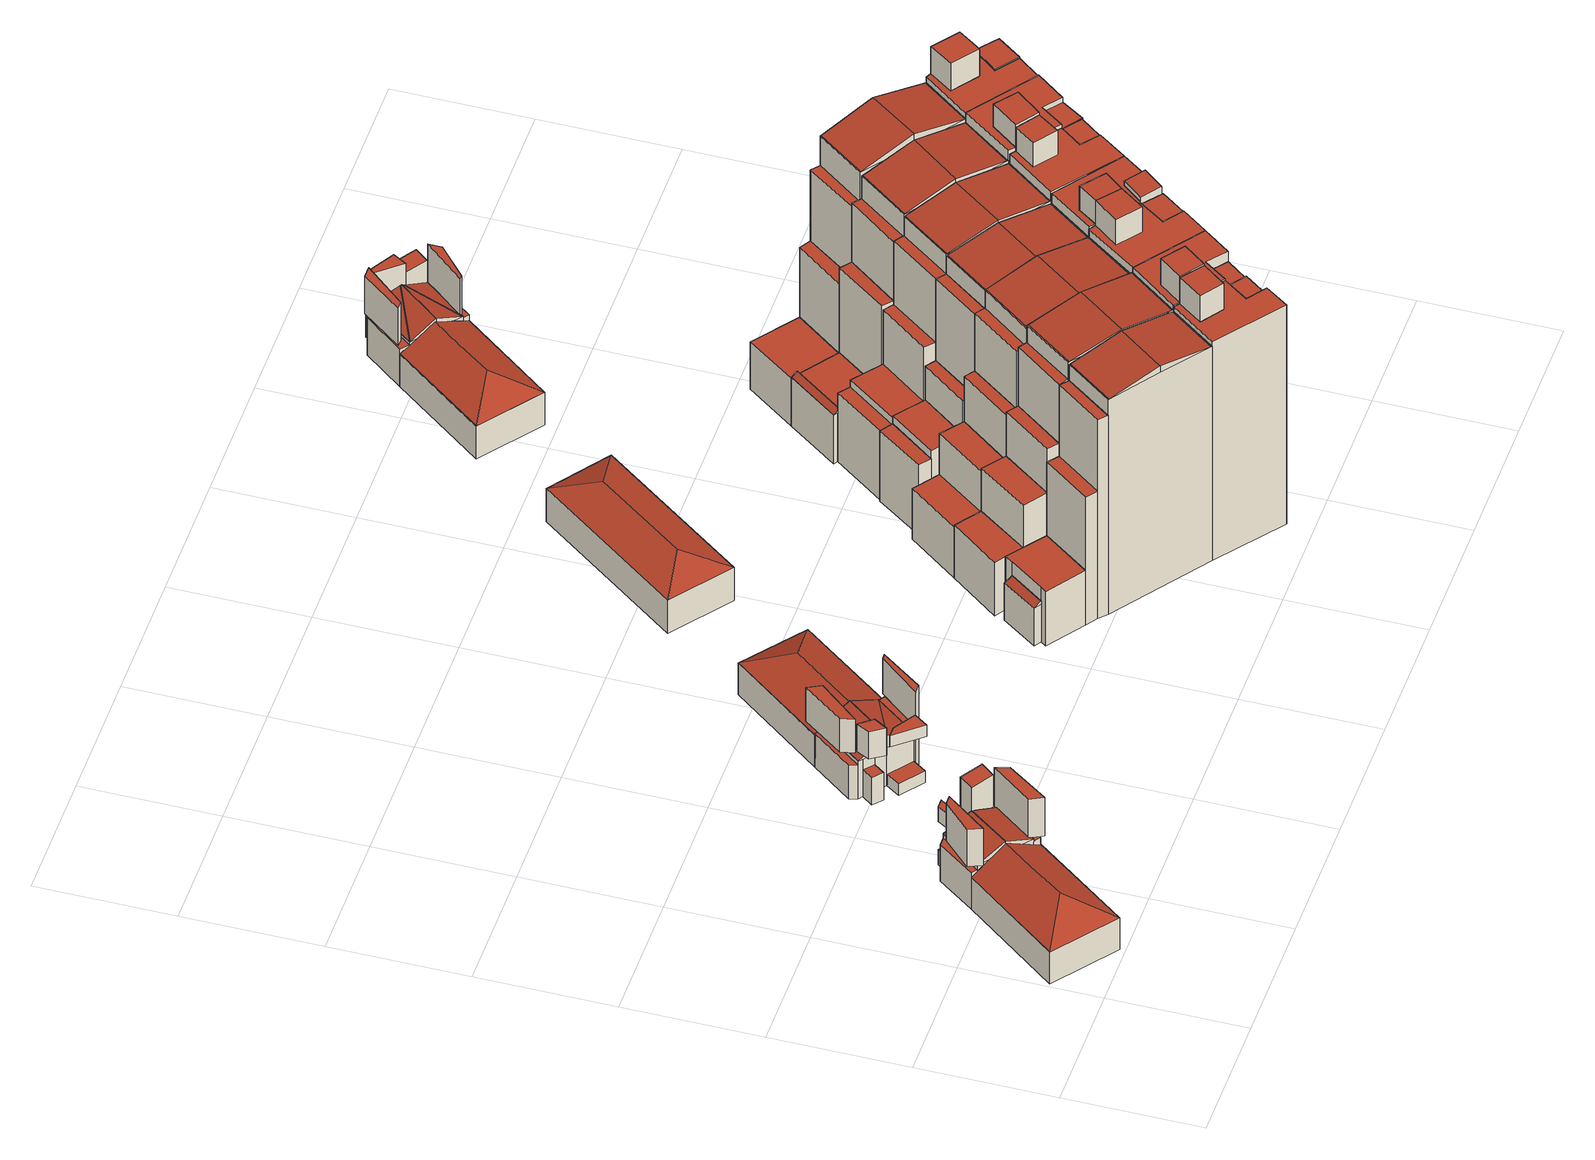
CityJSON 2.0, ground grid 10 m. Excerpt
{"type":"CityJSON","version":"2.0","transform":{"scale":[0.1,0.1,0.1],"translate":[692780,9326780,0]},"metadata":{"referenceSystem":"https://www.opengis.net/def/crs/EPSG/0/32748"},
"CityObjects":{
"building1":{"type":"Building","attributes":{"description":"55, created by Fairuz Akmal Pradana","name":"AC14-55","relativeToTerrain":"entirelyAboveTerrain","GrossPlannedArea":{"value":120,"uom":"m2"},"ConstructionMethod":"New Building","IsLandmarked":"NO","dateOfConstruction":"2025-01-01","measuredHeight":6.99,"class":"1000","function":"1000","usage":"1000","roofType":"1030","storeysAboveGround":2,"storeysBelowGround":0},"geometry":[{"type":"MultiSurface","lod":"2","boundaries":[[[0,1,2,3]],[[4,5,6,7]],[[8,9,10,11]],[[12,13,14,15]],[[16,17,18,19]],[[20,21,22,23]],[[19,18,24,25]],[[26,27,28,29]],[[30,31,21,20]],[[32,33,34,35]],[[36,37,38,39]],[[40,41,42]],[[5,43,44,6]],[[45,4,7,46]],[[47,48,31,30]],[[9,8,49,40]],[[50,51,52,53]],[[54,55,56,57]],[[25,24,58,59]],[[60,61,62,63]],[[64,65,66,67]],[[5,36,39,68]],[[45,43,69,70]],[[1,71,72,73]],[[41,74,75,42]],[[59,58,17,16]],[[63,62,27,26]],[[35,34,65,64]],[[43,9,40,42,69]],[[41,69,42]],[[1,76,77,2]],[[9,50,53,10]],[[13,54,57,14]],[[23,22,48,47]],[[50,5,68,78,79]],[[80,79,78]],[[71,81,82,72]],[[13,45,70,83]],[[8,76,84,49]],[[74,49,75]],[[85,0,3,86]],[[68,80,78]],[[54,13,83,87]],[[76,1,73,84]],[[70,74,75]],[[55,12,15,56]],[[51,8,11,52]],[[37,50,79,38]],[[81,54,87,82]],[[76,85,86,77]],[[43,45,46,44]],[[29,28,61,60]],[[67,66,33,32]],[[74,70,69,41]],[[41,40,49,74]],[[57,56,15,14]],[[69,42,75,70]],[[28,27,62,61]],[[29,26,63,60]],[[38,39,68,78,79]],[[80,88,89,38,79]],[[24,18,17,58]],[[25,19,16,59]],[[22,21,31,48]],[[23,20,30,47]],[[33,66,65,34]],[[32,67,64,35]],[[89,39,38]],[[88,80,68,39,89]],[[70,75,49,84,73,72,82,87,83]],[[40,49,75,42]],[[86,3,2,77]],[[46,7,6,44]],[[53,52,11,10]],[[37,36,5,50]],[[81,71,1,76,8,9,43,45,13,54]],[[0,85,76,1]],[[4,45,43,5]],[[51,50,9,8]],[[55,54,13,12]]],"semantics":{"surfaces":[{"type":"WallSurface","name":"Outer Wall 1"},{"type":"WallSurface","name":"Outer Wall 2"},{"type":"WallSurface","name":"Outer Wall 3"},{"type":"WallSurface","name":"Outer Wall 4"},{"type":"WallSurface","name":"Outer Wall 5"},{"type":"WallSurface","name":"Outer Wall 6"},{"type":"WallSurface","name":"Outer Wall 7"},{"type":"WallSurface","name":"Outer Wall 8"},{"type":"WallSurface","name":"Outer Wall 9"},{"type":"WallSurface","name":"Outer Wall 10"},{"type":"WallSurface","name":"Outer Wall 11"},{"type":"WallSurface","name":"Outer Wall 12"},{"type":"WallSurface","name":"Outer Wall 13"},{"type":"WallSurface","name":"Outer Wall 14"},{"type":"WallSurface","name":"Outer Wall 15"},{"type":"WallSurface","name":"Outer Wall 16"},{"type":"WallSurface","name":"Outer Wall 17"},{"type":"WallSurface","name":"Outer Wall 18"},{"type":"RoofSurface","name":"Roof 1"},{"type":"RoofSurface","name":"Roof 2"},{"type":"RoofSurface","name":"Roof 3"},{"type":"RoofSurface","name":"Roof 4"},{"type":"RoofSurface","name":"Roof 5"},{"type":"RoofSurface","name":"Roof 6"},{"type":"RoofSurface","name":"Roof 7"},{"type":"RoofSurface","name":"Roof 8"},{"type":"RoofSurface","name":"Roof 9"},{"type":"GroundSurface","description":"Bodenplatte","name":"Base Surface"}],"values":[0,0,0,0,1,1,2,3,4,5,6,6,6,7,7,8,8,8,9,9,10,11,11,11,11,11,11,11,12,12,12,12,12,13,14,14,14,14,14,14,14,15,15,15,15,15,16,17,17,17,17,17,17,18,19,20,21,22,22,23,23,23,23,23,23,23,23,24,25,26,26,26,26,26,27,27,27,27,27,27]}}]},
"building2":{"type":"Building","attributes":{"description":"56, created by Fairuz Akmal Pradana","name":"AC14-56","relativeToTerrain":"entirelyAboveTerrain","GrossPlannedArea":{"value":120,"uom":"m2"},"ConstructionMethod":"New Building","IsLandmarked":"NO","dateOfConstruction":"2025-01-01","measuredHeight":7.03,"class":"1000","function":"1000","usage":"1000","roofType":"1030","storeysAboveGround":2,"storeysBelowGround":0},"geometry":[{"type":"MultiSurface","lod":"2","boundaries":[[[90,91,92,93]],[[94,95,96,97]],[[98,99,100,101]],[[102,103,99,98]],[[104,105,106,107,108]],[[109,108,107]],[[110,111,112,113]],[[111,114,115,112]],[[116,117,118,119]],[[120,121,122,123]],[[124,125,126,127]],[[128,129,130,131]],[[132,133,134,135,136]],[[113,137,119]],[[117,116,138,139]],[[114,111,140,141]],[[105,132,142,143]],[[133,110,113,134]],[[137,144,135,119]],[[132,145,146,142]],[[104,147,148,149]],[[121,117,139,122]],[[150,114,141,151]],[[127,126,152,153]],[[93,92,95,94]],[[145,154,155,146]],[[101,100,156,157]],[[158,159,160,161]],[[144,136,135]],[[134,144,135]],[[137,162,119]],[[133,104,149,163]],[[105,158,161,106]],[[145,132,136,162]],[[154,105,143,155]],[[110,133,163,164]],[[106,109,107]],[[117,145,162,118]],[[114,116,119,115]],[[165,150,151,166]],[[147,110,164,148]],[[131,130,167,168]],[[157,156,103,102]],[[169,170,129,128]],[[159,104,108,160]],[[116,120,123,138]],[[111,165,166,140]],[[171,172,125,124]],[[97,96,91,90]],[[168,167,170,169]],[[153,152,172,171]],[[113,119,135,134]],[[166,151,141,140]],[[146,155,143,142]],[[170,167,130,129]],[[169,168,131,128]],[[99,103,156,100]],[[98,102,157,101]],[[173,161,160]],[[162,119,113,112,115,119,118]],[[136,137,144]],[[137,136,162]],[[125,172,152,126]],[[124,171,153,127]],[[95,92,91,96]],[[94,93,90,97]],[[160,161,106,107,108]],[[173,109,106,161]],[[160,108,109,173]],[[136,135,119,162]],[[123,122,139,138]],[[163,149,148,164]],[[134,137,136,135]],[[137,134,113]],[[134,137,144]],[[159,158,105,104]],[[117,116,114,111,110,133,132,145]],[[121,120,116,117]],[[150,165,111,114]],[[154,145,132,105]],[[104,133,110,147]]],"semantics":{"surfaces":[{"type":"WallSurface","name":"Outer Wall 1"},{"type":"WallSurface","name":"Outer Wall 2"},{"type":"WallSurface","name":"Outer Wall 3"},{"type":"WallSurface","name":"Outer Wall 4"},{"type":"WallSurface","name":"Outer Wall 5"},{"type":"WallSurface","name":"Outer Wall 6"},{"type":"WallSurface","name":"Outer Wall 7"},{"type":"WallSurface","name":"Outer Wall 8"},{"type":"WallSurface","name":"Outer Wall 9"},{"type":"WallSurface","name":"Outer Wall 10"},{"type":"WallSurface","name":"Outer Wall 11"},{"type":"WallSurface","name":"Outer Wall 12"},{"type":"WallSurface","name":"Outer Wall 13"},{"type":"WallSurface","name":"Outer Wall 14"},{"type":"WallSurface","name":"Outer Wall 15"},{"type":"WallSurface","name":"Outer Wall 16"},{"type":"WallSurface","name":"Outer Wall 17"},{"type":"WallSurface","name":"Outer Wall 18"},{"type":"WallSurface","name":"Outer Wall 19"},{"type":"RoofSurface","name":"Roof 1"},{"type":"RoofSurface","name":"Roof 2"},{"type":"RoofSurface","name":"Roof 3"},{"type":"RoofSurface","name":"Roof 4"},{"type":"RoofSurface","name":"Roof 5"},{"type":"RoofSurface","name":"Roof 6"},{"type":"RoofSurface","name":"Roof 7"},{"type":"RoofSurface","name":"Roof 8"},{"type":"RoofSurface","name":"Roof 9"},{"type":"RoofSurface","name":"Roof 10"},{"type":"RoofSurface","name":"Roof 11"},{"type":"RoofSurface","name":"Roof 12"},{"type":"GroundSurface","description":"Bodenplatte","name":"Base Surface"}],"values":[0,1,2,3,4,4,4,4,4,4,5,5,6,6,6,6,6,7,7,7,7,8,8,8,8,9,10,11,11,11,11,11,12,12,12,12,13,13,13,13,14,15,15,16,17,17,17,17,17,17,18,19,19,19,20,20,20,20,21,22,23,23,24,24,24,24,25,26,27,28,28,28,29,30,30,31,31,31,31,31,31]}}]},
"building3":{"type":"Building","attributes":{"description":"82, created by Fairuz Akmal Pradana","name":"AC14-82","relativeToTerrain":"entirelyAboveTerrain","GrossPlannedArea":{"value":120,"uom":"m2"},"ConstructionMethod":"New Building","IsLandmarked":"NO","dateOfConstruction":"2025-01-01","measuredHeight":21.72,"class":"1000","function":"1000","usage":"1000","roofType":"1030","storeysAboveGround":2,"storeysBelowGround":0},"geometry":[{"type":"MultiSurface","lod":"2","boundaries":[[[174,175,176,177]],[[175,178,179,180]],[[181,182,183,184]],[[185,186,187,188]],[[189,190,191,192]],[[193,194,195,196]],[[175,197,198,176]],[[199,182,200,201]],[[185,202,203,204]],[[178,181,184,179]],[[181,178,205,206]],[[182,199,207,183]],[[208,209,210,211]],[[197,175,180,212]],[[202,185,188,213]],[[190,193,214,191]],[[197,209,215,198]],[[202,216,217,203]],[[218,202,213,219]],[[193,220,221,214]],[[222,223,214,221]],[[224,225,226,227]],[[218,186,228,229]],[[209,174,177,215]],[[216,230,231,217]],[[220,189,192,221]],[[192,222,221]],[[225,230,232,233,226]],[[232,234,233]],[[234,226,233]],[[186,235,236,228]],[[178,199,201,205]],[[230,185,204,231]],[[199,225,237,207]],[[209,197,212,210]],[[223,191,214]],[[216,224,227,238,239]],[[240,239,238]],[[227,240,238]],[[194,218,229,195]],[[182,181,206,200]],[[224,208,211,241]],[[230,216,239,232]],[[220,193,196,242]],[[235,220,242,236]],[[225,224,241,237]],[[186,218,219,187]],[[223,222,192,191]],[[227,226,233,232,239,238]],[[215,177,176,198]],[[206,205,201,200]],[[234,240,227,226]],[[240,234,232,239]],[[192,191,214,221]],[[196,195,229,228,236,242]],[[217,231,204,203]],[[183,207,237,241,211,210,212,180,179,184]],[[213,188,187,219]],[[190,189,220,193]],[[225,224,216,230]],[[220,235,186,218,194,193]],[[174,209,197,175]],[[178,181,182,199]],[[230,216,202,185]],[[199,182,181,178,175,197,209,208,224,225]],[[185,202,218,186]]],"semantics":{"surfaces":[{"type":"WallSurface","name":"Outer Wall 1"},{"type":"WallSurface","name":"Outer Wall 2"},{"type":"WallSurface","name":"Outer Wall 4"},{"type":"WallSurface","name":"Outer Wall 5"},{"type":"WallSurface","name":"Outer Wall 6"},{"type":"WallSurface","name":"Outer Wall 7"},{"type":"WallSurface","name":"Outer Wall 8"},{"type":"WallSurface","name":"Outer Wall 9"},{"type":"RoofSurface","name":"Roof 1"},{"type":"RoofSurface","name":"Roof 2"},{"type":"RoofSurface","name":"Roof 3"},{"type":"RoofSurface","name":"Roof 4"},{"type":"RoofSurface","name":"Roof 5"},{"type":"GroundSurface","description":"Bodenplatte","name":"Base Surface"}],"values":[0,0,0,0,1,1,1,1,1,1,2,2,2,2,2,3,3,3,3,4,4,4,4,4,4,5,5,5,5,5,5,5,5,5,5,6,6,6,6,6,6,6,7,7,7,7,7,8,9,9,9,10,11,12,12,12,12,12,13,13,13,13,13,13,13,13]}}]},
"building4":{"type":"Building","attributes":{"description":"57, created by Fairuz Akmal Pradana","name":"AC14-57","relativeToTerrain":"entirelyAboveTerrain","GrossPlannedArea":{"value":120,"uom":"m2"},"ConstructionMethod":"New Building","IsLandmarked":"NO","dateOfConstruction":"2025-01-01","measuredHeight":4.03,"class":"1000","function":"1000","usage":"1000","roofType":"1030","storeysAboveGround":2,"storeysBelowGround":0},"geometry":[{"type":"MultiSurface","lod":"2","boundaries":[[[243,244,245,246]],[[244,247,248,245]],[[247,249,250,248]],[[249,243,246,250]],[[250,251,252,248]],[[245,252,251,246]],[[252,245,248]],[[246,245,248,250]],[[251,250,246]],[[244,243,249,247]]],"semantics":{"surfaces":[{"type":"WallSurface","name":"Outer Wall 1"},{"type":"WallSurface","name":"Outer Wall 2"},{"type":"WallSurface","name":"Outer Wall 3"},{"type":"WallSurface","name":"Outer Wall 4"},{"type":"RoofSurface","name":"Roof 1"},{"type":"RoofSurface","name":"Roof 2"},{"type":"RoofSurface","name":"Roof 3"},{"type":"RoofSurface","name":"Roof 4"},{"type":"RoofSurface","name":"Roof 5"},{"type":"GroundSurface","description":"Bodenplatte","name":"Base Surface"}],"values":[0,1,2,3,4,5,6,7,8,9]}}]},
"building5":{"type":"Building","attributes":{"description":"89, created by Fairuz Akmal Pradana","name":"AC14-89","relativeToTerrain":"entirelyAboveTerrain","GrossPlannedArea":{"value":120,"uom":"m2"},"ConstructionMethod":"New Building","IsLandmarked":"NO","dateOfConstruction":"2025-01-01","measuredHeight":21.76,"class":"1000","function":"1000","usage":"1000","roofType":"1030","storeysAboveGround":2,"storeysBelowGround":0},"geometry":[{"type":"MultiSurface","lod":"2","boundaries":[[[253,254,255,256]],[[254,257,258,255]],[[259,260,261]],[[260,262,261]],[[199,178,263,264]],[[175,174,265,266]],[[178,175,267,268]],[[269,185,270,271]],[[257,272,273,258]],[[178,274,275,263]],[[174,276,277,265]],[[175,278,279,267]],[[269,280,281,282]],[[185,283,284,270]],[[272,285,286,273]],[[287,288,289,290,291]],[[292,291,290]],[[274,293,294,275]],[[276,278,295,277]],[[283,280,296,284]],[[285,253,256,286]],[[283,185,204,297]],[[278,175,266,295]],[[274,178,268,298]],[[272,257,299,300]],[[280,269,271,296]],[[288,301,262,289]],[[293,199,264,294]],[[287,225,302,303]],[[289,292,290]],[[288,283,297,304]],[[305,287,303,306]],[[280,272,300,281]],[[301,225,259,261,262]],[[185,301,307,204]],[[278,276,308,279]],[[225,199,309,302]],[[293,274,298,310]],[[257,269,282,299]],[[225,287,291,259]],[[301,288,304,307]],[[276,305,306,308]],[[199,293,310,309]],[[289,262,261,259,291,290]],[[297,204,307,304]],[[294,264,263,275]],[[295,266,265,277]],[[298,268,267,279,308,306,303,302,309,310]],[[300,299,282,281]],[[296,271,270,284]],[[260,292,289,262]],[[292,260,259,291]],[[256,255,258,273,286]],[[254,253,285,272,257]],[[301,288,287,225]],[[185,283,288,301]],[[199,293,274,178]],[[175,278,276,174]],[[178,274,293,199,225,287,305,276,278,175]],[[257,272,280,269]],[[269,280,283,185]]],"semantics":{"surfaces":[{"type":"WallSurface","name":"Outer Wall 1"},{"type":"WallSurface","name":"Outer Wall 2"},{"type":"WallSurface","name":"Outer Wall 3"},{"type":"WallSurface","name":"Outer Wall 4"},{"type":"WallSurface","name":"Outer Wall 5"},{"type":"WallSurface","name":"Outer Wall 6"},{"type":"WallSurface","name":"Outer Wall 7"},{"type":"WallSurface","name":"Outer Wall 8"},{"type":"RoofSurface","name":"Roof 1"},{"type":"RoofSurface","name":"Roof 2"},{"type":"RoofSurface","name":"Roof 3"},{"type":"RoofSurface","name":"Roof 4"},{"type":"GroundSurface","description":"Bodenplatte","name":"Base Surface"}],"values":[0,0,0,0,0,0,0,0,1,1,1,1,1,1,2,2,2,2,2,2,3,3,3,3,3,3,4,4,4,5,5,5,5,6,6,6,6,6,6,7,7,7,7,8,8,8,8,8,8,8,9,10,11,12,12,12,12,12,12,12,12]}}]},
"building6":{"type":"Building","attributes":{"description":"88, created by Fairuz Akmal Pradana","name":"AC14-88","relativeToTerrain":"entirelyAboveTerrain","GrossPlannedArea":{"value":120,"uom":"m2"},"ConstructionMethod":"New Building","IsLandmarked":"NO","dateOfConstruction":"2025-01-01","measuredHeight":21.68,"class":"1000","function":"1000","usage":"1000","roofType":"1030","storeysAboveGround":2,"storeysBelowGround":0},"geometry":[{"type":"MultiSurface","lod":"2","boundaries":[[[311,288,312,313]],[[314,285,315,316]],[[317,318,319,320]],[[321,322,323,324]],[[325,326,327,328]],[[329,330,331,332]],[[288,287,333,334,312]],[[318,326,335,319]],[[287,305,306,303]],[[336,288,337,338]],[[280,336,339,340]],[[287,341,342,333]],[[343,344,345,346]],[[305,343,347,306]],[[280,348,349,350]],[[336,351,352,339]],[[341,311,313,353,342]],[[354,342,353]],[[329,355,356,357]],[[355,314,316,356]],[[325,317,320,358]],[[344,321,324,345]],[[321,325,328,359]],[[326,318,360,327]],[[317,341,361,362]],[[311,351,363,364]],[[348,329,332,349]],[[351,348,365,352]],[[313,354,353]],[[343,322,366,347]],[[330,329,357,367]],[[326,325,358,335]],[[322,321,359,366]],[[318,317,362,360]],[[288,311,364,337]],[[341,287,303,361]],[[351,336,338,363]],[[348,280,340,365]],[[333,368,334]],[[368,312,334]],[[285,330,367,315]],[[322,343,346,323]],[[330,280,350,331]],[[313,312,334,333,342,353]],[[316,315,367,357,356]],[[361,303,306,347,366,359,328,327,360,362]],[[363,338,337,364]],[[332,331,350,349]],[[365,340,339,352]],[[368,354,313,312]],[[354,368,333,342]],[[335,358,320,319]],[[346,345,324,323]],[[288,311,341,287]],[[285,314,355,329,330]],[[325,326,318,317]],[[344,343,322,321]],[[287,341,317,318,326,325,321,322,343,305]],[[336,351,311,288]],[[330,329,348,280]],[[280,348,351,336]]],"semantics":{"surfaces":[{"type":"WallSurface","name":"Outer Wall 1"},{"type":"WallSurface","name":"Outer Wall 2"},{"type":"WallSurface","name":"Outer Wall 3"},{"type":"WallSurface","name":"Outer Wall 4"},{"type":"WallSurface","name":"Outer Wall 5"},{"type":"WallSurface","name":"Outer Wall 6"},{"type":"WallSurface","name":"Outer Wall 7"},{"type":"WallSurface","name":"Outer Wall 8"},{"type":"RoofSurface","name":"Roof 1"},{"type":"RoofSurface","name":"Roof 2"},{"type":"RoofSurface","name":"Roof 3"},{"type":"RoofSurface","name":"Roof 4"},{"type":"GroundSurface","description":"Bodenplatte","name":"Base Surface"}],"values":[0,0,0,0,0,0,1,1,1,1,1,2,2,2,2,2,3,3,3,3,3,3,3,3,3,3,3,3,4,4,5,5,5,5,5,6,6,6,7,7,7,7,7,8,8,8,8,8,8,9,10,11,11,12,12,12,12,12,12,12,12]}}]},
"building7":{"type":"Building","attributes":{"description":"87, created by Fairuz Akmal Pradana","name":"AC14-87","relativeToTerrain":"entirelyAboveTerrain","GrossPlannedArea":{"value":120,"uom":"m2"},"ConstructionMethod":"New Building","IsLandmarked":"NO","dateOfConstruction":"2025-01-01","measuredHeight":21.68,"class":"1000","function":"1000","usage":"1000","roofType":"1030","storeysAboveGround":2,"storeysBelowGround":0},"geometry":[{"type":"MultiSurface","lod":"2","boundaries":[[[369,370,371,372]],[[373,374,375,376]],[[377,378,379,380]],[[378,381,382,383]],[[370,384,385,371]],[[374,386,387,388,375]],[[389,375,388]],[[378,390,391,379]],[[381,374,392,382]],[[393,370,394,395]],[[376,396,397]],[[321,377,380,398]],[[317,325,358,320]],[[390,378,383,399]],[[325,321,400,401]],[[351,311,402,403]],[[325,404,405,358]],[[317,406,407,408]],[[321,390,399,400]],[[311,386,409,402]],[[351,410,411,412]],[[413,393,395,414]],[[374,373,415,392]],[[370,369,416,394]],[[387,389,388]],[[404,406,417,405]],[[386,410,418,409]],[[410,393,419,411]],[[384,420,421,385]],[[386,311,422,387]],[[390,321,398,391]],[[406,317,320,417]],[[404,325,401,423]],[[410,351,403,418]],[[393,413,424,419]],[[420,369,372,421]],[[311,373,376,397,422]],[[396,422,397]],[[373,317,408,415]],[[406,404,423,407]],[[413,351,412,424]],[[369,413,414,416]],[[385,421,372,371]],[[387,422,397,376,375,388]],[[417,320,358,405]],[[418,403,402,409]],[[419,424,412,411]],[[394,416,414,395]],[[422,396,389,387]],[[396,376,375,389]],[[398,380,379,391]],[[399,383,382,392,415,408,407,423,401,400]],[[420,384,370,369]],[[311,386,374,373]],[[377,321,390,378]],[[317,406,404,325]],[[378,390,321,325,404,406,317,373,374,381]],[[351,410,386,311]],[[413,393,410,351]],[[369,370,393,413]]],"semantics":{"surfaces":[{"type":"WallSurface","name":"Outer Wall 1"},{"type":"WallSurface","name":"Outer Wall 2"},{"type":"WallSurface","name":"Outer Wall 3"},{"type":"WallSurface","name":"Outer Wall 4"},{"type":"WallSurface","name":"Outer Wall 5"},{"type":"WallSurface","name":"Outer Wall 6"},{"type":"WallSurface","name":"Outer Wall 7"},{"type":"WallSurface","name":"Outer Wall 8"},{"type":"RoofSurface","name":"Roof 1"},{"type":"RoofSurface","name":"Roof 2"},{"type":"RoofSurface","name":"Roof 3"},{"type":"RoofSurface","name":"Roof 4"},{"type":"GroundSurface","description":"Bodenplatte","name":"Base Surface"}],"values":[0,0,0,0,1,1,1,1,1,1,2,2,2,2,2,2,3,3,3,3,3,3,4,4,5,5,5,5,6,6,6,6,6,6,6,7,7,7,7,7,7,7,8,8,8,8,8,8,9,10,11,11,12,12,12,12,12,12,12,12]}}]},
"building8":{"type":"Building","attributes":{"description":"86, created by Fairuz Akmal Pradana","name":"AC14-86","relativeToTerrain":"entirelyAboveTerrain","GrossPlannedArea":{"value":120,"uom":"m2"},"ConstructionMethod":"New Building","IsLandmarked":"NO","dateOfConstruction":"2025-01-01","measuredHeight":21.69,"class":"1000","function":"1000","usage":"1000","roofType":"1030","storeysAboveGround":2,"storeysBelowGround":0},"geometry":[{"type":"MultiSurface","lod":"2","boundaries":[[[425,426,427,428,429]],[[430,429,428]],[[431,432,433,434]],[[435,436,437,438]],[[439,440,441,442]],[[426,443,444,445]],[[446,447,448,449]],[[440,425,450,451]],[[452,453,454]],[[453,455,454]],[[456,457,458,459]],[[410,386,409,418]],[[460,381,382,461]],[[462,410,463,464]],[[427,430,428]],[[465,431,466,467]],[[436,439,468,469]],[[457,456,470,471]],[[443,465,472,473]],[[446,435,438,474]],[[381,446,449,382]],[[426,386,455,427]],[[432,475,476,433]],[[436,447,477,437]],[[440,456,459,441]],[[443,410,418,444]],[[431,370,478,466]],[[439,457,471,468]],[[425,460,461,450]],[[465,462,464,472]],[[386,460,452,454,455]],[[475,370,479,476]],[[447,446,474,477]],[[370,462,480,478]],[[460,425,429,452]],[[370,431,434,479]],[[457,439,442,458]],[[386,426,445,409]],[[462,465,467,480]],[[447,436,469,448]],[[456,440,451,470]],[[410,443,473,463]],[[427,455,454,452,429,428]],[[433,476,479,434]],[[444,418,409,445]],[[466,478,480,467]],[[461,382,449,448,469,468,471,470,451,450]],[[472,464,463,473]],[[453,430,427,455]],[[430,453,452,429]],[[477,474,438,437]],[[458,442,441,459]],[[386,426,425,460]],[[475,432,431,370]],[[446,447,436,435]],[[439,457,456,440]],[[410,443,426,386]],[[370,431,465,462]],[[381,460,425,440,456,457,439,436,447,446]],[[462,465,443,410]]],"semantics":{"surfaces":[{"type":"WallSurface","name":"Outer Wall 1"},{"type":"WallSurface","name":"Outer Wall 2"},{"type":"WallSurface","name":"Outer Wall 3"},{"type":"WallSurface","name":"Outer Wall 4"},{"type":"WallSurface","name":"Outer Wall 5"},{"type":"WallSurface","name":"Outer Wall 6"},{"type":"WallSurface","name":"Outer Wall 7"},{"type":"RoofSurface","name":"Roof 1"},{"type":"RoofSurface","name":"Roof 2"},{"type":"RoofSurface","name":"Roof 3"},{"type":"RoofSurface","name":"Roof 4"},{"type":"RoofSurface","name":"Roof 5"},{"type":"GroundSurface","description":"Bodenplatte","name":"Base Surface"}],"values":[0,0,0,0,0,0,0,0,1,1,1,1,1,1,2,2,2,2,2,3,3,4,4,4,4,4,4,4,4,4,5,5,5,5,6,6,6,6,6,6,6,6,7,7,7,7,7,7,8,9,10,11,12,12,12,12,12,12,12,12]}}]},
"building9":{"type":"Building","attributes":{"description":"58, created by Fairuz Akmal Pradana","name":"AC14-58","relativeToTerrain":"entirelyAboveTerrain","GrossPlannedArea":{"value":120,"uom":"m2"},"ConstructionMethod":"New Building","IsLandmarked":"NO","dateOfConstruction":"2025-01-01","measuredHeight":6.92,"class":"1000","function":"1000","usage":"1000","roofType":"1030","storeysAboveGround":2,"storeysBelowGround":0},"geometry":[{"type":"MultiSurface","lod":"2","boundaries":[[[481,482,483,484,485]],[[486,485,484]],[[483,486,484]],[[487,488,489,490]],[[491,492,493,494]],[[495,494,496]],[[497,498,499,500]],[[498,501,502,499]],[[501,503,504,502]],[[491,505,506,507]],[[508,509,510,511]],[[512,513,514,515]],[[516,517,518,519]],[[520,521,517,516]],[[522,523,524,525]],[[526,527,528,529]],[[530,531,532,533]],[[534,505,535,536,537]],[[482,534,538,539]],[[503,492,540,504]],[[515,514,541,542]],[[531,481,485,532]],[[505,491,494,535]],[[492,497,500,540]],[[503,501,543,544]],[[545,546,547,548]],[[525,524,549,550]],[[482,530,533,483]],[[488,534,537,489]],[[551,482,539,552]],[[553,554,555,556]],[[488,551,552,557]],[[548,547,509,508]],[[550,549,558,559]],[[560,491,507,561]],[[554,487,490,562]],[[563,537,536]],[[535,563,536]],[[505,481,564,506]],[[554,503,544,555]],[[495,563,536,496]],[[534,488,557,538]],[[481,560,561,564]],[[492,554,562,493]],[[489,495,496]],[[501,553,556,543]],[[529,528,513,512]],[[511,510,546,545]],[[565,566,521,520]],[[559,558,523,522]],[[541,527,526,542]],[[519,518,566,565]],[[546,510,509,547]],[[545,511,508,548]],[[524,523,558,549]],[[525,522,559,550]],[[532,533,483,484,485]],[[499,502,504,540,500]],[[528,527,541,514,513]],[[529,526,542,515,512]],[[521,566,518,517]],[[520,565,519,516]],[[567,486,483,533,568]],[[486,567,568,532,485]],[[489,496,494,493,562,490]],[[494,496,536,535]],[[538,557,552,539]],[[564,561,507,506]],[[543,556,555,544]],[[537,536,496,489]],[[535,495,537,536]],[[495,535,494]],[[535,495,563]],[[568,533,532]],[[495,537,563]],[[537,495,489]],[[531,530,482,481]],[[487,554,492,491,505,534,488]],[[488,534,482,551]],[[498,497,492,503,501]],[[560,481,505,491]],[[553,501,503,554]]],"semantics":{"surfaces":[{"type":"WallSurface","name":"Outer Wall 1"},{"type":"WallSurface","name":"Outer Wall 2"},{"type":"WallSurface","name":"Outer Wall 3"},{"type":"WallSurface","name":"Outer Wall 4"},{"type":"WallSurface","name":"Outer Wall 5"},{"type":"WallSurface","name":"Outer Wall 6"},{"type":"WallSurface","name":"Outer Wall 7"},{"type":"WallSurface","name":"Outer Wall 8"},{"type":"WallSurface","name":"Outer Wall 9"},{"type":"WallSurface","name":"Outer Wall 10"},{"type":"WallSurface","name":"Outer Wall 11"},{"type":"WallSurface","name":"Outer Wall 12"},{"type":"WallSurface","name":"Outer Wall 13"},{"type":"WallSurface","name":"Outer Wall 14"},{"type":"WallSurface","name":"Outer Wall 15"},{"type":"WallSurface","name":"Outer Wall 16"},{"type":"WallSurface","name":"Outer Wall 17"},{"type":"WallSurface","name":"Outer Wall 18"},{"type":"WallSurface","name":"Outer Wall 19"},{"type":"RoofSurface","name":"Roof 1"},{"type":"RoofSurface","name":"Roof 2"},{"type":"RoofSurface","name":"Roof 3"},{"type":"RoofSurface","name":"Roof 4"},{"type":"RoofSurface","name":"Roof 5"},{"type":"RoofSurface","name":"Roof 6"},{"type":"RoofSurface","name":"Roof 7"},{"type":"RoofSurface","name":"Roof 8"},{"type":"RoofSurface","name":"Roof 9"},{"type":"GroundSurface","description":"Bodenplatte","name":"Base Surface"}],"values":[0,0,0,0,0,0,0,1,1,1,1,1,2,3,4,5,6,6,6,6,6,7,7,7,7,7,7,8,8,8,8,9,9,9,10,11,12,12,12,12,13,13,13,14,14,14,14,15,15,16,17,18,19,19,19,19,20,20,20,20,20,20,21,22,22,22,22,22,22,23,24,25,25,26,27,27,28,28,28,28,28,28]}}]},
"building10":{"type":"Building","attributes":{"description":"93, created by Fairuz Akmal Pradana","name":"AC14-93","relativeToTerrain":"entirelyAboveTerrain","GrossPlannedArea":{"value":120,"uom":"m2"},"ConstructionMethod":"New Building","IsLandmarked":"NO","dateOfConstruction":"2025-01-01","measuredHeight":21.88,"class":"1000","function":"1000","usage":"1000","roofType":"1030","storeysAboveGround":2,"storeysBelowGround":0},"geometry":[{"type":"MultiSurface","lod":"2","boundaries":[[[569,432,570,571]],[[572,571,570,573]],[[574,575,576]],[[575,577,576]],[[578,579,580,573]],[[581,582,583,584]],[[440,439,585,586]],[[579,443,587,588]],[[432,578,573,570]],[[426,589,574,576,577]],[[436,590,591,437]],[[439,436,592,593]],[[589,440,594,595]],[[596,597,598,599]],[[443,426,600,601]],[[602,569,571,603]],[[604,426,577,605]],[[581,436,437,606]],[[607,578,573,608]],[[597,439,593,598]],[[609,589,595,610]],[[611,612,613]],[[614,607,608,615]],[[597,596,616,617]],[[618,614,619,620]],[[590,582,621,591]],[[579,614,615,580]],[[582,622,623,583]],[[440,596,599,594]],[[443,618,620,587]],[[624,572,573,608]],[[589,609,612,574]],[[436,581,584,592]],[[439,597,617,585]],[[426,604,625,600]],[[607,602,603,608]],[[603,624,608]],[[609,604,605,613,612]],[[605,611,613]],[[582,581,606,621]],[[622,609,610,623]],[[604,618,626,625]],[[596,440,586,616]],[[618,443,601,626]],[[614,579,588,619]],[[571,570,573,608,603]],[[572,624,603,571]],[[605,577,576,574,612,613]],[[606,437,591,621]],[[608,573,580,615]],[[598,593,592,584,583,623,610,595,594,599]],[[616,586,585,617]],[[626,601,600,625]],[[619,588,587,620]],[[575,611,605,577]],[[611,575,574,612]],[[432,569,602,607,578]],[[426,604,609,589]],[[436,581,582,590]],[[578,607,614,579]],[[439,597,596,440,589,609,622,582,581,436]],[[440,596,597,439]],[[443,618,604,426]],[[579,614,618,443]]],"semantics":{"surfaces":[{"type":"WallSurface","name":"Outer Wall 1"},{"type":"WallSurface","name":"Outer Wall 2"},{"type":"WallSurface","name":"Outer Wall 3"},{"type":"WallSurface","name":"Outer Wall 4"},{"type":"WallSurface","name":"Outer Wall 5"},{"type":"WallSurface","name":"Outer Wall 6"},{"type":"WallSurface","name":"Outer Wall 7"},{"type":"WallSurface","name":"Outer Wall 8"},{"type":"RoofSurface","name":"Roof 1"},{"type":"RoofSurface","name":"Roof 2"},{"type":"RoofSurface","name":"Roof 3"},{"type":"RoofSurface","name":"Roof 4"},{"type":"RoofSurface","name":"Roof 5"},{"type":"GroundSurface","description":"Bodenplatte","name":"Base Surface"}],"values":[0,0,0,0,0,0,0,0,1,1,1,1,1,1,1,2,2,2,2,2,2,3,3,3,3,4,4,4,4,4,5,5,5,5,5,6,6,6,6,6,6,6,7,7,7,8,9,10,10,10,10,10,10,10,11,12,13,13,13,13,13,13,13,13]}}]},
"building11":{"type":"Building","attributes":{"description":"92, created by Fairuz Akmal Pradana","name":"AC14-92","relativeToTerrain":"entirelyAboveTerrain","GrossPlannedArea":{"value":120,"uom":"m2"},"ConstructionMethod":"New Building","IsLandmarked":"NO","dateOfConstruction":"2025-01-01","measuredHeight":22.16,"class":"1000","function":"1000","usage":"1000","roofType":"1030","storeysAboveGround":2,"storeysBelowGround":0},"geometry":[{"type":"MultiSurface","lod":"2","boundaries":[[[627,628,629,630]],[[631,632,633,634]],[[609,635,636,637]],[[638,639,640,641]],[[642,643,644,645]],[[618,646,647,648]],[[614,649,650,651]],[[630,652,653]],[[654,642,645,655]],[[638,632,656,657]],[[627,646,658,659]],[[654,660,661,662]],[[622,654,655,663]],[[632,631,664,656]],[[628,627,659,665]],[[628,609,637,666,629]],[[609,622,663,667]],[[614,618,648,668]],[[602,614,651,669]],[[635,627,630,653,636]],[[652,636,653]],[[660,643,670,661]],[[639,631,634,640]],[[643,639,671,644]],[[631,635,672,664]],[[646,649,673,647]],[[649,674,675,650]],[[637,676,666]],[[676,629,666]],[[642,654,662,677]],[[632,638,641,633]],[[618,628,665,678]],[[643,642,677,670]],[[635,609,667,672]],[[639,638,657,671]],[[646,618,678,658]],[[649,614,668,673]],[[674,602,669,675]],[[630,629,666,637,636,653]],[[672,667,663,655,645,644,671,657,656,664]],[[658,678,665,659]],[[673,668,648,647]],[[675,669,651,650]],[[676,652,630,629]],[[652,676,637,636]],[[662,661,670,677]],[[641,640,634,633]],[[628,627,635,609]],[[660,654,642,643]],[[639,638,632,631]],[[609,635,631,632,638,639,643,642,654,622]],[[618,646,627,628]],[[614,649,646,618]],[[602,674,649,614]]],"semantics":{"surfaces":[{"type":"WallSurface","name":"Outer Wall 1"},{"type":"WallSurface","name":"Outer Wall 2"},{"type":"WallSurface","name":"Outer Wall 3"},{"type":"WallSurface","name":"Outer Wall 4"},{"type":"WallSurface","name":"Outer Wall 5"},{"type":"WallSurface","name":"Outer Wall 6"},{"type":"WallSurface","name":"Outer Wall 7"},{"type":"WallSurface","name":"Outer Wall 8"},{"type":"RoofSurface","name":"Roof 1"},{"type":"RoofSurface","name":"Roof 2"},{"type":"RoofSurface","name":"Roof 3"},{"type":"RoofSurface","name":"Roof 4"},{"type":"GroundSurface","description":"Bodenplatte","name":"Base Surface"}],"values":[0,0,1,1,1,1,1,2,2,2,2,3,3,3,3,4,4,4,4,5,5,5,5,5,5,5,5,6,6,6,6,6,7,7,7,7,7,7,8,8,8,8,8,9,10,11,11,12,12,12,12,12,12,12]}}]}
},
"vertices":[
[109,133,0],[101,122,0],[101,122,29],[109,133,29],[77,135,0],[57,108,0],[57,108,32],[77,135,32],[119,108,0],[96,77,0],[96,77,34],[119,108,34],[92,141,0],[86,133,0],[86,133,13],[92,141,13],[84,131,37],[84,131,70],[77,131,70],[77,131,37],[99,141,38],[99,141,51],[92,141,51],[92,141,38],[57,111,70],[57,111,37],[122,101,36],[122,101,70],[119,111,70],[119,111,36],[92,131,38],[92,131,51],[101,121,37],[101,121,65],[117,111,65],[117,111,37],[3,38,0],[48,4,0],[48,4,28],[3,38,28],[96,77,36],[79,91,45],[79,91,36],[61,105,0],[61,105,32],[84,135,0],[84,135,32],[86,131,38],[86,131,51],[119,108,36],[101,74,0],[122,101,0],[122,101,34],[101,74,34],[93,128,0],[99,136,0],[99,136,13],[93,128,13],[61,101,70],[61,101,37],[96,81,36],[96,81,70],[101,71,70],[101,71,36],[125,121,37],[125,121,65],[109,131,65],[109,131,37],[57,108,28],[61,105,36],[84,135,36],[100,122,0],[100,122,36],[101,122,36],[101,121,45],[101,121,36],[117,109,0],[117,109,29],[79,91,28],[101,74,28],[79,91,44],[92,128,0],[92,128,36],[86,133,36],[117,109,36],[125,120,0],[125,120,29],[93,128,36],[62,69,44],[43,43,44],
[162,241,40],[162,241,70],[157,251,70],[157,251,40],[135,221,40],[135,221,70],[137,211,70],[137,211,40],[147,201,40],[147,201,64],[139,211,64],[139,211,40],[141,191,40],[141,191,64],[158,245,0],[203,211,0],[203,211,28],[180,228,28],[158,245,28],[180,228,43],[137,209,0],[140,207,0],[140,207,33],[137,209,33],[147,201,0],[147,201,33],[155,195,0],[172,182,0],[172,182,33],[155,195,33],[148,185,0],[165,172,0],[165,172,10],[148,185,10],[202,211,39],[202,211,70],[198,211,70],[198,211,39],[156,191,41],[156,191,51],[148,191,51],[148,191,41],[198,214,0],[162,242,0],[162,242,33],[180,228,33],[198,214,33],[155,195,44],[155,195,10],[172,182,10],[140,207,24],[147,201,24],[198,214,32],[203,211,32],[180,228,44],[173,181,0],[173,181,32],[135,215,0],[135,215,30],[158,245,30],[141,193,0],[141,193,24],[173,181,70],[173,181,39],[180,181,0],[180,181,32],[134,201,64],[134,201,40],[254,279,0],[210,313,0],[210,313,28],[254,279,28],[173,181,33],[162,242,30],[137,209,30],[134,199,0],[134,199,24],[165,171,51],[165,171,41],[172,181,41],[172,181,51],[180,181,39],[180,181,70],[215,274,43],
[496,54,0],[482,64,0],[482,64,188],[496,54,188],[468,74,0],[468,74,194],[482,64,194],[455,57,0],[439,68,0],[439,68,194],[455,57,194],[373,144,0],[365,150,0],[365,150,113],[373,144,113],[329,168,0],[311,142,0],[311,142,33],[329,168,33],[316,139,0],[313,135,0],[313,135,48],[316,139,48],[469,46,0],[469,46,188],[452,86,0],[439,68,217],[452,86,217],[348,110,0],[348,110,176],[373,144,176],[468,74,217],[455,57,217],[452,86,194],[471,19,0],[483,36,0],[483,36,194],[471,19,194],[469,46,194],[348,110,113],[316,139,33],[483,36,188],[354,105,0],[354,105,176],[340,116,0],[340,116,113],[334,164,0],[334,164,33],[334,164,36],[316,139,36],[423,55,0],[448,89,0],[448,89,190],[423,55,190],[365,150,48],[340,116,48],[379,139,0],[379,139,176],[379,139,190],[414,114,190],[414,114,196],[338,170,0],[338,170,48],[448,89,194],[389,80,190],[354,105,190],[389,80,196],[423,55,194],[334,164,48],
[333,481,0],[253,374,0],[253,374,29],[333,481,29],[296,342,0],[296,342,29],[376,450,0],[376,450,29],[339,444,40],[291,379,40],
[331,175,0],[339,170,0],[339,170,47],[331,175,47],[350,161,0],[350,161,47],[448,89,191],[414,114,197],[414,114,191],[380,140,191],[468,74,218],[452,86,218],[496,54,186],[482,64,186],[482,64,195],[468,74,195],[366,150,0],[373,144,124],[366,150,124],[376,198,0],[376,198,47],[481,91,0],[481,91,218],[508,70,0],[508,70,186],[494,81,0],[494,81,195],[392,186,0],[392,186,85],[366,150,85],[400,180,0],[400,180,124],[358,211,0],[358,211,47],[475,125,0],[406,176,0],[406,176,191],[441,150,191],[475,125,191],[441,150,197],[465,103,0],[465,103,218],[494,81,186],[392,186,124],[400,180,176],[481,91,195],[350,161,85],[376,198,85],[380,140,0],[448,89,195],[475,125,195],[406,176,176],[523,90,0],[523,90,195],[380,140,176],[508,70,195],[452,86,195],[465,103,195],
[434,213,0],[406,176,188],[434,213,188],[386,248,0],[358,211,45],[386,248,45],[507,160,0],[493,142,0],[493,142,217],[507,160,217],[536,138,0],[523,119,0],[523,119,194],[536,138,194],[523,147,0],[510,129,0],[510,129,195],[523,147,195],[404,235,0],[377,198,0],[377,198,81],[404,235,81],[475,125,188],[441,151,188],[510,129,217],[400,181,0],[406,176,172],[400,181,172],[400,181,121],[392,186,121],[502,163,0],[502,163,188],[537,109,0],[550,127,0],[550,127,194],[537,109,194],[537,109,195],[420,223,0],[420,223,81],[392,186,81],[427,218,0],[427,218,121],[468,188,188],[468,188,195],[390,245,0],[390,245,45],[404,235,45],[523,147,217],[536,138,195],[493,142,195],[502,163,195],[507,160,195],[427,218,172],[434,213,172],[420,223,121],[523,119,195],[377,198,45],[441,151,195],
[399,239,0],[424,273,0],[424,273,62],[399,239,62],[503,163,0],[527,196,0],[527,196,187],[503,163,187],[550,128,0],[562,143,0],[562,143,200],[550,128,200],[575,161,0],[575,161,196],[562,143,196],[415,279,0],[415,279,62],[459,247,0],[459,247,187],[493,222,187],[493,222,193],[548,153,0],[548,153,200],[527,196,196],[445,257,0],[424,273,69],[445,257,69],[468,188,193],[468,188,187],[536,138,200],[548,153,196],[536,138,196],[523,147,196],[434,213,171],[427,218,171],[534,161,0],[534,161,217],[517,174,0],[517,174,196],[507,160,196],[459,247,171],[452,252,0],[452,252,99],[427,218,99],[420,224,0],[420,224,69],[503,163,196],[399,239,69],[517,174,217],[452,252,171],[445,257,99],[391,245,0],[391,245,62],[434,213,187],[534,161,196],[420,224,99],
[555,233,0],[486,284,0],[486,284,188],[520,259,188],[555,233,188],[520,259,195],[451,310,0],[443,316,0],[443,316,61],[451,310,61],[602,198,0],[589,208,0],[589,208,195],[602,198,195],[575,219,0],[559,230,0],[559,230,217],[575,219,217],[479,289,0],[479,289,171],[486,284,171],[590,182,0],[577,192,0],[577,192,196],[590,182,196],[555,233,196],[559,230,196],[528,197,188],[493,222,195],[493,222,188],[459,247,188],[548,215,0],[564,203,0],[564,203,217],[548,215,217],[528,197,0],[528,197,196],[445,258,0],[452,252,115],[445,258,115],[472,294,0],[451,310,67],[472,294,67],[575,219,196],[589,208,196],[548,215,196],[564,203,196],[472,294,115],[479,289,115],[590,182,195],[416,279,0],[416,279,61],[577,192,195],[424,273,67],[424,273,61],[445,258,67],
[473,576,0],[429,610,0],[429,610,29],[451,593,29],[473,576,29],[451,593,43],[462,637,0],[461,639,0],[461,639,35],[462,637,35],[495,612,0],[494,613,0],[494,613,35],[495,612,35],[478,625,45],[478,625,35],[502,623,0],[487,634,0],[487,634,21],[502,623,21],[485,632,0],[485,632,21],[479,624,0],[479,624,21],[469,579,0],[469,579,34],[495,612,34],[435,611,36],[435,611,69],[461,641,69],[461,641,36],[494,611,33],[494,611,54],[502,621,54],[502,621,33],[479,621,35],[479,621,62],[485,631,62],[485,631,35],[462,641,35],[462,641,62],[495,601,34],[495,601,68],[495,611,68],[495,611,34],[485,631,33],[485,631,54],[479,621,54],[479,621,33],[377,542,0],[421,509,0],[421,509,29],[377,542,29],[435,605,0],[469,579,35],[452,592,35],[435,605,35],[435,605,33],[429,610,33],[494,613,21],[487,631,54],[487,631,33],[485,632,28],[479,624,28],[452,641,36],[452,641,69],[429,611,69],[429,611,36],[469,581,68],[469,581,34],[452,639,0],[452,639,33],[468,645,0],[463,637,0],[463,637,28],[468,645,28],[461,639,33],[472,581,68],[472,581,34],[495,605,0],[495,605,34],[463,637,35],[452,592,45],[473,576,34],[468,641,35],[468,641,62],[434,571,43],[416,547,43],
[440,318,0],[443,316,43],[440,318,43],[444,315,46],[444,315,43],[555,234,190],[520,259,198],[520,259,190],[486,284,190],[444,315,0],[472,295,0],[472,295,43],[601,225,0],[614,215,0],[614,215,199],[601,225,199],[575,219,219],[559,230,219],[479,289,118],[472,295,118],[555,234,0],[603,198,0],[603,198,195],[589,208,199],[575,219,199],[559,230,199],[555,234,199],[574,250,0],[590,238,0],[590,238,199],[574,250,199],[486,284,170],[479,289,170],[467,355,0],[467,355,43],[513,321,0],[513,321,190],[601,225,195],[471,352,0],[471,352,43],[582,271,0],[582,271,199],[548,296,198],[582,271,190],[548,296,190],[499,332,0],[499,332,43],[574,250,219],[590,238,219],[507,326,0],[499,332,118],[507,326,118],[614,215,195],[630,236,0],[630,236,199],[471,352,46],[513,321,170],[507,326,170],
[539,357,0],[513,322,0],[513,322,193],[539,357,193],[612,304,0],[600,287,0],[600,287,222],[612,304,222],[608,306,0],[608,306,193],[582,271,193],[619,273,0],[631,290,0],[631,290,222],[619,273,222],[627,265,0],[641,283,0],[641,283,198],[627,265,198],[533,362,0],[533,362,104],[507,326,104],[525,367,0],[525,367,42],[499,332,42],[574,332,203],[574,332,193],[643,253,0],[643,253,198],[600,287,198],[619,273,198],[533,362,167],[539,357,167],[656,271,0],[656,271,199],[643,253,199],[630,236,198],[612,304,198],[513,322,167],[548,296,193],[582,271,198],[499,332,104],[467,355,42],[641,283,199],[631,290,198],[608,306,198],[525,367,104],[493,391,0],[493,391,42],[548,296,203],[627,265,199],[507,326,167]
]}
